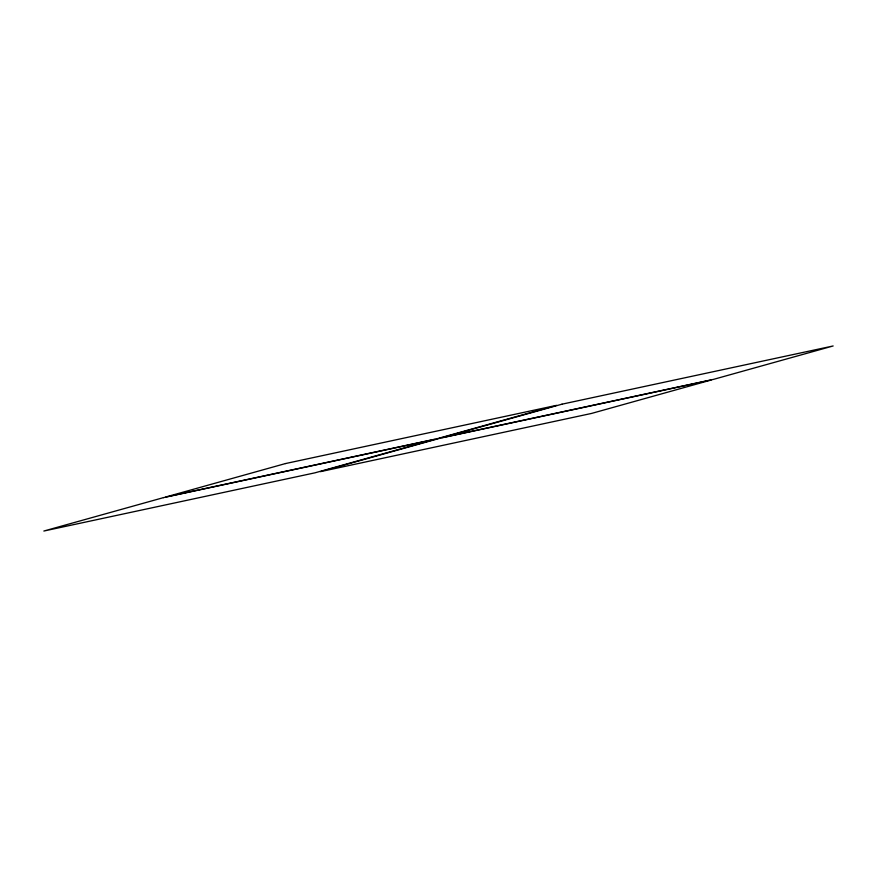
<?xml version="1.0" encoding="UTF-8"?>
<svg xmlns="http://www.w3.org/2000/svg" width="877" height="877" viewBox="0 0 877 877"><rect width="100%" height="100%" fill="white"/><g stroke="black" fill="none" stroke-linecap="round" stroke-linejoin="round"><path stroke-width="1.32" d="M163.473 497.632L43.85 531.034L314.975 472.824L434.597 439.421L163.473 497.632M285.485 463.56L165.863 496.963L436.987 438.752L556.599 405.338L285.485 463.56M440.013 438.248L320.401 471.662L591.515 413.44L711.137 380.037L440.013 438.248M562.025 404.176L442.403 437.579L713.527 379.368L833.15 345.966L562.025 404.176"/></g></svg>
